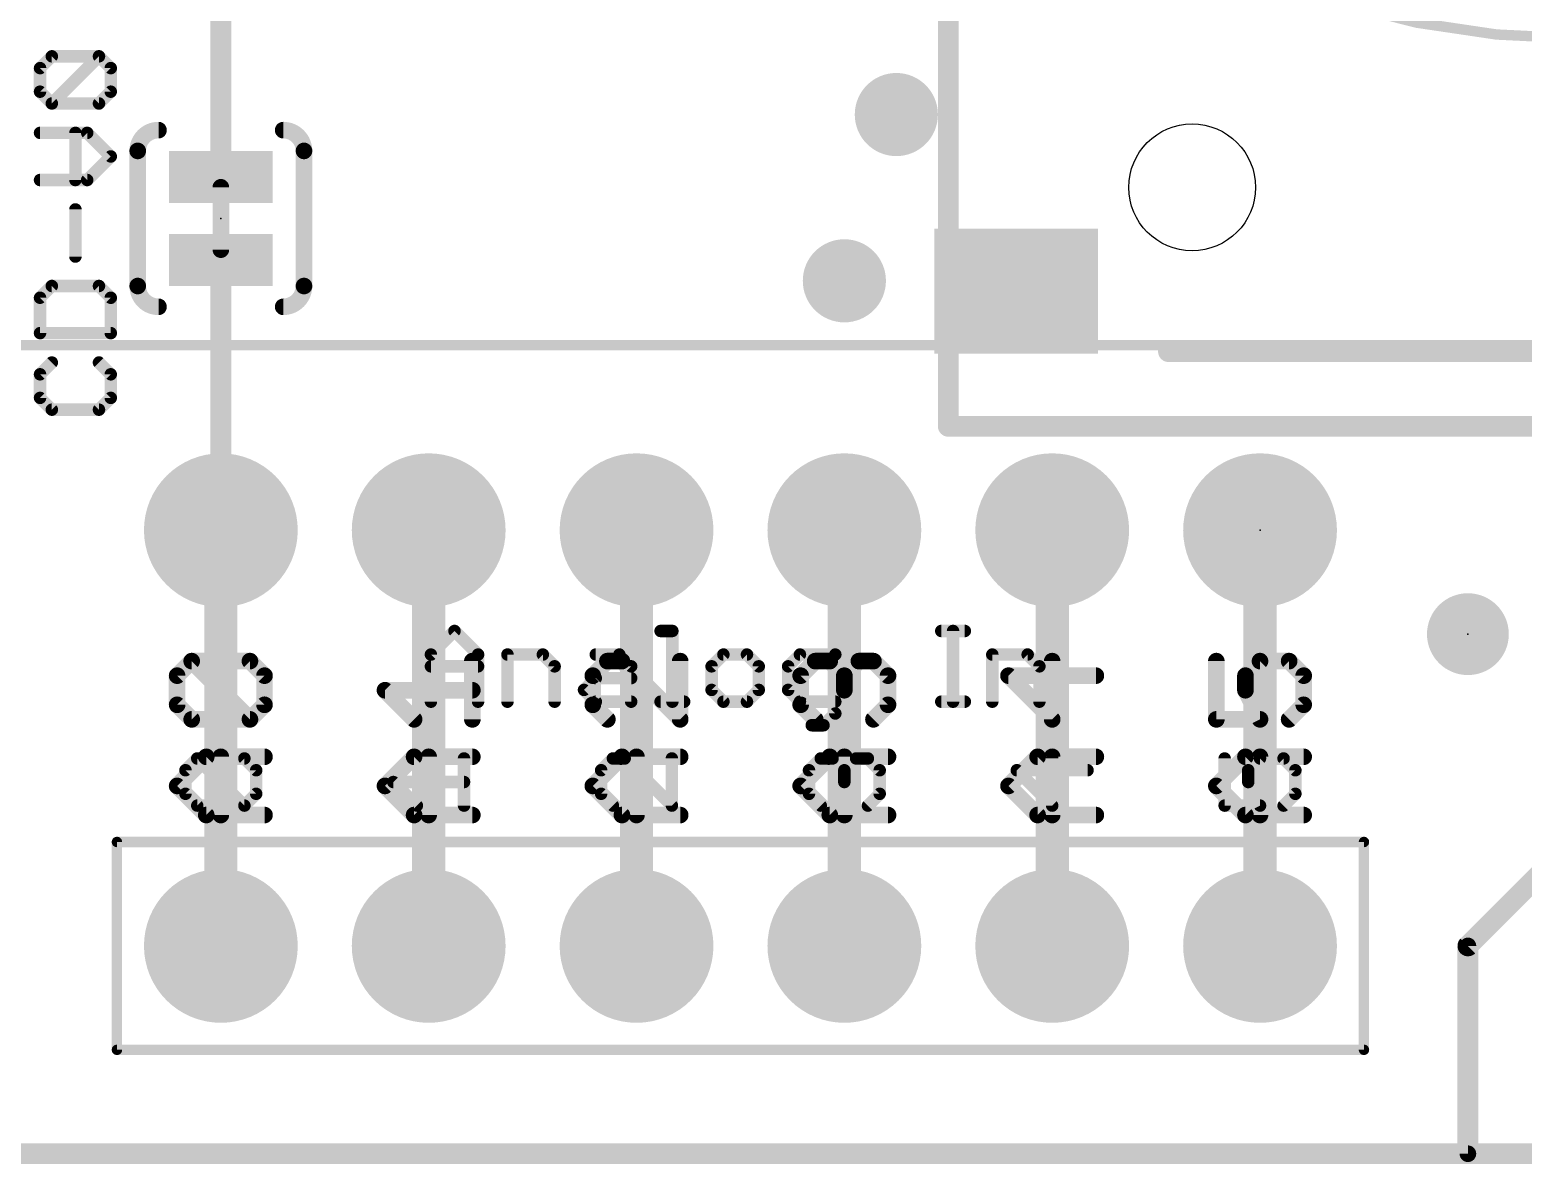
# Model space of a CAD drawing. Extents: x -16 to 95, y -11 to 53.
# Drawn here: x 39.58 to 57.83, y -0.13 to 13.73 of the extents above; entities that cross this region are included whole.
import ezdxf

# ---------------------------------------------------------------- set-up
doc = ezdxf.new("R2010")
doc.units = 0
for name, color, linetype in [('1', 12, 'CONTINUOUS'), ('16', 132, 'CONTINUOUS'), ('17', 110, 'CONTINUOUS'), ('18', 110, 'CONTINUOUS'), ('20', 53, 'CONTINUOUS'), ('21', 41, 'CONTINUOUS'), ('22', 40, 'CONTINUOUS'), ('23', 53, 'CONTINUOUS'), ('24', 53, 'CONTINUOUS'), ('51', 53, 'CONTINUOUS')]:
    doc.layers.add(name, color=color, linetype=linetype)

# ---------------------------------------------------------------- blocks, each defined once
blk = doc.blocks.new('PIE')
at = {"const_width": 0.5}
blk.add_lwpolyline([(0, -0.25, 1), (0, 0.25, 1), (0, -0.25)], format="xyb", dxfattribs=at)
blk = doc.blocks.new('RECT')
blk.add_solid([(-0.5, -0.5), (0.5, -0.5), (-0.5, 0.5), (0.5, 0.5)])
blk = doc.blocks.new('ROUNDP')
at = {"const_width": 0.5}
blk.add_lwpolyline([(0, -0.25, 1), (0, 0.25, 1), (0, -0.25)], format="xyb", dxfattribs=at)
blk = doc.blocks.new('ROUNDV')
at = {"const_width": 0.5}
blk.add_lwpolyline([(0, -0.25, 1), (0, 0.25, 1), (0, -0.25)], format="xyb", dxfattribs=at)

msp = doc.modelspace()

# ---------------------------------------------------------------- linework, layer by layer
at = {"layer": '1', "const_width": 0.254}
for points in [[(50.8, 8.89), (50.8, 41.91)], [(59.69, 8.89), (50.8, 8.89)], [(0, 0), (59.69, 0)]]:
    msp.add_lwpolyline(points, dxfattribs=at)
at = {"layer": '1', "const_width": 0.127}
for points in [[(50.8, 8.9535, 1), (50.8, 8.8265)], [(50.7365, 8.89, 1), (50.8635, 8.89)]]:
    msp.add_lwpolyline(points, format="xyb", dxfattribs=at)
at = {"layer": '16'}
for points, const_width in [([(50.8, 8.89), (50.8, 41.91)], 0.254), ([(41.91, 11.938), (41.91, 13.97)], 0.254), ([(41.91, 11.049), (41.91, 11.811)], 0.2032), ([(41.91, 7.62), (41.91, 10.922)], 0.254), ([(59.69, 8.89), (50.8, 8.89)], 0.254), ([(41.91, 2.54), (41.91, 7.62)], 0.4064), ([(44.45, 2.54), (44.45, 7.62)], 0.4064), ([(46.99, 2.54), (46.99, 7.62)], 0.4064), ([(49.53, 2.54), (49.53, 7.62)], 0.4064), ([(52.07, 2.54), (52.07, 7.62)], 0.4064), ([(54.61, 2.54), (54.61, 7.62)], 0.4064), ([(0, 0), (59.69, 0)], 0.254)]:
    msp.add_lwpolyline(points, dxfattribs=dict(at, const_width=const_width))
for points, const_width in [([(41.8465, 11.938, 1), (41.9735, 11.938)], 0.127), ([(41.9608, 11.811, 1), (41.8592, 11.811)], 0.1016), ([(41.9735, 10.922, 1), (41.8465, 10.922)], 0.127), ([(41.8592, 11.049, 1), (41.9608, 11.049)], 0.1016), ([(50.8, 8.9535, 1), (50.8, 8.8265)], 0.127), ([(50.7365, 8.89, 1), (50.8635, 8.89)], 0.127), ([(42.0116, 7.62, 1), (41.8084, 7.62)], 0.2032), ([(41.8465, 7.62, 1), (41.9735, 7.62)], 0.127), ([(44.5516, 7.62, 1), (44.3484, 7.62)], 0.2032), ([(47.0916, 7.62, 1), (46.8884, 7.62)], 0.2032), ([(49.6316, 7.62, 1), (49.4284, 7.62)], 0.2032), ([(52.1716, 7.62, 1), (51.9684, 7.62)], 0.2032), ([(54.7116, 7.62, 1), (54.5084, 7.62)], 0.2032), ([(41.8084, 2.54, 1), (42.0116, 2.54)], 0.2032), ([(44.3484, 2.54, 1), (44.5516, 2.54)], 0.2032), ([(46.8884, 2.54, 1), (47.0916, 2.54)], 0.2032), ([(49.4284, 2.54, 1), (49.6316, 2.54)], 0.2032), ([(51.9684, 2.54, 1), (52.1716, 2.54)], 0.2032), ([(54.5084, 2.54, 1), (54.7116, 2.54)], 0.2032)]:
    msp.add_lwpolyline(points, format="xyb", dxfattribs=dict(at, const_width=const_width))
at = {"layer": '20', "const_width": 0.2032}
for points in [[(59.69, 5.08), (57.15, 2.54)], [(57.15, 2.54), (57.15, 0)], [(57.15, 0), (2.54, 0)]]:
    msp.add_lwpolyline(points, dxfattribs=at)
at = {"layer": '20', "const_width": 0.1016}
for points in [[(57.2008, 2.54, 1), (57.0992, 2.54)], [(57.1141, 2.5759, 1), (57.1859, 2.5041)], [(57.0992, 0, 1), (57.2008, 0)], [(57.15, -0.0508, 1), (57.15, 0.0508)]]:
    msp.add_lwpolyline(points, format="xyb", dxfattribs=at)
at = {"layer": '20'}
msp.add_circle((53.78, 11.81), 0.775, dxfattribs=at)
at = {"layer": '21'}
for points, const_width in [([(53.491, 9.803), (59.368, 9.803)], 0.254), ([(41.3757, 5.8425), (41.5536, 6.0204)], 0.2032), ([(41.5536, 6.0204), (42.2655, 6.0204)], 0.2032), ([(42.2655, 5.3086), (41.5536, 6.0204)], 0.2032), ([(42.2655, 6.0204), (42.4434, 5.8425)], 0.2032), ([(44.9834, 5.3086), (44.9834, 6.0204)], 0.2032), ([(46.6336, 6.0204), (46.4557, 5.8425)], 0.2032), ([(46.8116, 6.0204), (46.6336, 6.0204)], 0.2032), ([(47.5234, 5.3086), (46.8116, 6.0204)], 0.2032), ([(47.5234, 6.0204), (47.5234, 5.3086)], 0.2032), ([(48.9957, 5.8425), (49.1736, 6.0204)], 0.2032), ([(49.1736, 6.0204), (49.3516, 6.0204)], 0.2032), ([(49.3516, 6.0204), (49.5295, 5.8425)], 0.2032), ([(49.5295, 5.8425), (49.7075, 6.0204)], 0.2032), ([(49.7075, 6.0204), (49.8855, 6.0204)], 0.2032), ([(49.8855, 6.0204), (50.0634, 5.8425)], 0.2032), ([(52.0695, 5.3086), (52.0695, 6.0204)], 0.2032), ([(54.0757, 6.0204), (54.0757, 5.3086)], 0.2032), ([(54.4316, 5.8425), (54.6095, 6.0204)], 0.2032), ([(54.6095, 6.0204), (54.9655, 6.0204)], 0.2032), ([(54.9655, 6.0204), (55.1434, 5.8425)], 0.2032), ([(41.3757, 5.4866), (41.3757, 5.8425)], 0.2032), ([(42.4434, 5.8425), (42.4434, 5.4866)], 0.2032), ([(46.4557, 5.8425), (46.4557, 5.4866)], 0.2032), ([(48.9957, 5.4866), (48.9957, 5.8425)], 0.2032), ([(49.5295, 5.8425), (49.5295, 5.6645)], 0.2032), ([(50.0634, 5.8425), (50.0634, 5.4866)], 0.2032), ([(52.6034, 5.8425), (51.5357, 5.8425)], 0.2032), ([(51.5357, 5.8425), (52.0695, 5.3086)], 0.2032), ([(54.4316, 5.6645), (54.4316, 5.8425)], 0.2032), ([(55.1434, 5.8425), (55.1434, 5.4866)], 0.2032), ([(44.2716, 5.3086), (43.9157, 5.6645)], 0.2032), ([(43.9157, 5.6645), (44.9834, 5.6645)], 0.2032), ([(54.6095, 5.3086), (54.4316, 5.6645)], 0.2032), ([(41.5536, 5.3086), (41.3757, 5.4866)], 0.2032), ([(42.4434, 5.4866), (42.2655, 5.3086)], 0.2032), ([(46.4557, 5.4866), (46.6336, 5.3086)], 0.2032), ([(49.1736, 5.3086), (48.9957, 5.4866)], 0.2032), ([(50.0634, 5.4866), (49.8855, 5.3086)], 0.2032), ([(55.1434, 5.4866), (54.9655, 5.3086)], 0.2032), ([(42.2655, 5.3086), (41.5536, 5.3086)], 0.2032), ([(54.0757, 5.3086), (54.6095, 5.3086)], 0.2032), ([(41.3757, 4.4951), (41.7316, 4.851)], 0.2032), ([(41.7316, 4.851), (42.4434, 4.851)], 0.2032), ([(41.9095, 4.1392), (41.9095, 4.851)], 0.2032), ([(43.9157, 4.4951), (44.2716, 4.851)], 0.2032), ([(44.2716, 4.851), (44.9834, 4.851)], 0.2032), ([(44.4495, 4.1392), (44.4495, 4.851)], 0.2032), ([(46.4557, 4.4951), (46.8116, 4.851)], 0.2032), ([(46.8116, 4.851), (47.5234, 4.851)], 0.2032), ([(46.9895, 4.1392), (46.9895, 4.851)], 0.2032), ([(48.9957, 4.4951), (49.3516, 4.851)], 0.2032), ([(49.3516, 4.851), (50.0634, 4.851)], 0.2032), ([(49.5295, 4.1392), (49.5295, 4.851)], 0.2032), ([(51.5357, 4.4951), (51.8916, 4.851)], 0.2032), ([(51.8916, 4.851), (52.6034, 4.851)], 0.2032), ([(52.0695, 4.1392), (52.0695, 4.851)], 0.2032), ([(54.0757, 4.4951), (54.4316, 4.851)], 0.2032), ([(54.4316, 4.851), (55.1434, 4.851)], 0.2032), ([(54.6095, 4.1392), (54.6095, 4.851)], 0.2032), ([(41.7316, 4.1392), (41.3757, 4.4951)], 0.2032), ([(44.2716, 4.1392), (43.9157, 4.4951)], 0.2032), ([(46.8116, 4.1392), (46.4557, 4.4951)], 0.2032), ([(49.3516, 4.1392), (48.9957, 4.4951)], 0.2032), ([(51.8916, 4.1392), (51.5357, 4.4951)], 0.2032), ([(54.4316, 4.1392), (54.0757, 4.4951)], 0.2032), ([(42.4434, 4.1392), (41.7316, 4.1392)], 0.2032), ([(44.9834, 4.1392), (44.2716, 4.1392)], 0.2032), ([(47.5234, 4.1392), (46.8116, 4.1392)], 0.2032), ([(50.0634, 4.1392), (49.3516, 4.1392)], 0.2032), ([(52.6034, 4.1392), (51.8916, 4.1392)], 0.2032), ([(55.1434, 4.1392), (54.4316, 4.1392)], 0.2032)]:
    msp.add_lwpolyline(points, dxfattribs=dict(at, const_width=const_width))
for points, const_width in [([(53.491, 9.8665, 1), (53.491, 9.7395)], 0.127), ([(41.5536, 6.0712, 1), (41.5536, 5.9696)], 0.1016), ([(41.5896, 6.0563, 1), (41.5177, 5.9845)], 0.1016), ([(41.5896, 5.9845, 1), (41.5177, 6.0563)], 0.1016), ([(42.3014, 6.0563, 1), (42.2295, 5.9845)], 0.1016), ([(42.2655, 5.9696, 1), (42.2655, 6.0712)], 0.1016), ([(45.0342, 6.0204, 1), (44.9326, 6.0204)], 0.1016), ([(46.6336, 6.0712, 1), (46.6336, 5.9696)], 0.1016), ([(46.6696, 5.9845, 1), (46.5977, 6.0563)], 0.1016), ([(46.8475, 6.0563, 1), (46.7757, 5.9845)], 0.1016), ([(46.8116, 5.9696, 1), (46.8116, 6.0712)], 0.1016), ([(47.5742, 6.0204, 1), (47.4726, 6.0204)], 0.1016), ([(49.1736, 6.0712, 1), (49.1736, 5.9696)], 0.1016), ([(49.2096, 5.9845, 1), (49.1377, 6.0563)], 0.1016), ([(49.3875, 6.0563, 1), (49.3157, 5.9845)], 0.1016), ([(49.3516, 5.9696, 1), (49.3516, 6.0712)], 0.1016), ([(49.7075, 6.0712, 1), (49.7075, 5.9696)], 0.1016), ([(49.7434, 5.9845, 1), (49.6716, 6.0563)], 0.1016), ([(49.9214, 6.0563, 1), (49.8495, 5.9845)], 0.1016), ([(49.8855, 5.9696, 1), (49.8855, 6.0712)], 0.1016), ([(52.1203, 6.0204, 1), (52.0187, 6.0204)], 0.1016), ([(54.1265, 6.0204, 1), (54.0249, 6.0204)], 0.1016), ([(54.6095, 6.0712, 1), (54.6095, 5.9696)], 0.1016), ([(54.6455, 5.9845, 1), (54.5736, 6.0563)], 0.1016), ([(55.0014, 6.0563, 1), (54.9295, 5.9845)], 0.1016), ([(54.9655, 5.9696, 1), (54.9655, 6.0712)], 0.1016), ([(41.4265, 5.8425, 1), (41.3249, 5.8425)], 0.1016), ([(41.3398, 5.8784, 1), (41.4116, 5.8065)], 0.1016), ([(42.4942, 5.8425, 1), (42.3926, 5.8425)], 0.1016), ([(42.4075, 5.8065, 1), (42.4793, 5.8784)], 0.1016), ([(46.5065, 5.8425, 1), (46.4049, 5.8425)], 0.1016), ([(46.4198, 5.8784, 1), (46.4916, 5.8065)], 0.1016), ([(49.0465, 5.8425, 1), (48.9449, 5.8425)], 0.1016), ([(48.9598, 5.8784, 1), (49.0316, 5.8065)], 0.1016), ([(49.5803, 5.8425, 1), (49.4787, 5.8425)], 0.1016), ([(49.4936, 5.8784, 1), (49.5655, 5.8065)], 0.1016), ([(49.4936, 5.8065, 1), (49.5655, 5.8784)], 0.1016), ([(50.1142, 5.8425, 1), (50.0126, 5.8425)], 0.1016), ([(50.0275, 5.8065, 1), (50.0993, 5.8784)], 0.1016), ([(51.5357, 5.8933, 1), (51.5357, 5.7917)], 0.1016), ([(51.5716, 5.8784, 1), (51.4998, 5.8065)], 0.1016), ([(52.6034, 5.7917, 1), (52.6034, 5.8933)], 0.1016), ([(54.4824, 5.8425, 1), (54.3808, 5.8425)], 0.1016), ([(54.3957, 5.8784, 1), (54.4675, 5.8065)], 0.1016), ([(55.1942, 5.8425, 1), (55.0926, 5.8425)], 0.1016), ([(55.1075, 5.8065, 1), (55.1793, 5.8784)], 0.1016), ([(43.9516, 5.7004, 1), (43.8798, 5.6286)], 0.1016), ([(43.9157, 5.7153, 1), (43.9157, 5.6137)], 0.1016), ([(44.9834, 5.6137, 1), (44.9834, 5.7153)], 0.1016), ([(49.4787, 5.6645, 1), (49.5803, 5.6645)], 0.1016), ([(54.477, 5.6872, 1), (54.3862, 5.6418)], 0.1016), ([(54.3808, 5.6645, 1), (54.4824, 5.6645)], 0.1016), ([(41.4116, 5.5225, 1), (41.3398, 5.4506)], 0.1016), ([(41.3249, 5.4866, 1), (41.4265, 5.4866)], 0.1016), ([(42.3926, 5.4866, 1), (42.4942, 5.4866)], 0.1016), ([(42.4793, 5.4506, 1), (42.4075, 5.5225)], 0.1016), ([(46.4916, 5.5225, 1), (46.4198, 5.4506)], 0.1016), ([(46.4049, 5.4866, 1), (46.5065, 5.4866)], 0.1016), ([(49.0316, 5.5225, 1), (48.9598, 5.4506)], 0.1016), ([(48.9449, 5.4866, 1), (49.0465, 5.4866)], 0.1016), ([(50.0126, 5.4866, 1), (50.1142, 5.4866)], 0.1016), ([(50.0993, 5.4506, 1), (50.0275, 5.5225)], 0.1016), ([(55.0926, 5.4866, 1), (55.1942, 5.4866)], 0.1016), ([(55.1793, 5.4506, 1), (55.1075, 5.5225)], 0.1016), ([(41.5536, 5.3594, 1), (41.5536, 5.2578)], 0.1016), ([(41.5177, 5.2727, 1), (41.5896, 5.3445)], 0.1016), ([(42.2295, 5.3445, 1), (42.3014, 5.2727)], 0.1016), ([(42.2295, 5.2727, 1), (42.3014, 5.3445)], 0.1016), ([(42.2655, 5.2578, 1), (42.2655, 5.3594)], 0.1016), ([(44.2357, 5.2727, 1), (44.3075, 5.3445)], 0.1016), ([(44.9326, 5.3086, 1), (45.0342, 5.3086)], 0.1016), ([(46.5977, 5.2727, 1), (46.6696, 5.3445)], 0.1016), ([(47.4726, 5.3086, 1), (47.5742, 5.3086)], 0.1016), ([(47.4875, 5.2727, 1), (47.5593, 5.3445)], 0.1016), ([(49.1377, 5.2727, 1), (49.2096, 5.3445)], 0.1016), ([(49.8495, 5.3445, 1), (49.9214, 5.2727)], 0.1016), ([(52.0187, 5.3086, 1), (52.1203, 5.3086)], 0.1016), ([(52.0336, 5.2727, 1), (52.1055, 5.3445)], 0.1016), ([(54.0757, 5.3594, 1), (54.0757, 5.2578)], 0.1016), ([(54.0249, 5.3086, 1), (54.1265, 5.3086)], 0.1016), ([(54.5641, 5.2859, 1), (54.655, 5.3313)], 0.1016), ([(54.6095, 5.2578, 1), (54.6095, 5.3594)], 0.1016), ([(54.9295, 5.3445, 1), (55.0014, 5.2727)], 0.1016), ([(41.7316, 4.9018, 1), (41.7316, 4.8002)], 0.1016), ([(41.7675, 4.8151, 1), (41.6957, 4.8869)], 0.1016), ([(41.9603, 4.851, 1), (41.8587, 4.851)], 0.1016), ([(42.4434, 4.8002, 1), (42.4434, 4.9018)], 0.1016), ([(44.2716, 4.9018, 1), (44.2716, 4.8002)], 0.1016), ([(44.3075, 4.8151, 1), (44.2357, 4.8869)], 0.1016), ([(44.5003, 4.851, 1), (44.3987, 4.851)], 0.1016), ([(44.9834, 4.8002, 1), (44.9834, 4.9018)], 0.1016), ([(46.8116, 4.9018, 1), (46.8116, 4.8002)], 0.1016), ([(46.8475, 4.8151, 1), (46.7757, 4.8869)], 0.1016), ([(47.0403, 4.851, 1), (46.9387, 4.851)], 0.1016), ([(47.5234, 4.8002, 1), (47.5234, 4.9018)], 0.1016), ([(49.3516, 4.9018, 1), (49.3516, 4.8002)], 0.1016), ([(49.3875, 4.8151, 1), (49.3157, 4.8869)], 0.1016), ([(49.5803, 4.851, 1), (49.4787, 4.851)], 0.1016), ([(50.0634, 4.8002, 1), (50.0634, 4.9018)], 0.1016), ([(51.8916, 4.9018, 1), (51.8916, 4.8002)], 0.1016), ([(51.9275, 4.8151, 1), (51.8557, 4.8869)], 0.1016), ([(52.1203, 4.851, 1), (52.0187, 4.851)], 0.1016), ([(52.6034, 4.8002, 1), (52.6034, 4.9018)], 0.1016), ([(54.4316, 4.9018, 1), (54.4316, 4.8002)], 0.1016), ([(54.4675, 4.8151, 1), (54.3957, 4.8869)], 0.1016), ([(54.6603, 4.851, 1), (54.5587, 4.851)], 0.1016), ([(55.1434, 4.8002, 1), (55.1434, 4.9018)], 0.1016), ([(41.4116, 4.531, 1), (41.3398, 4.4592)], 0.1016), ([(41.3398, 4.531, 1), (41.4116, 4.4592)], 0.1016), ([(43.9516, 4.531, 1), (43.8798, 4.4592)], 0.1016), ([(43.8798, 4.531, 1), (43.9516, 4.4592)], 0.1016), ([(46.4916, 4.531, 1), (46.4198, 4.4592)], 0.1016), ([(46.4198, 4.531, 1), (46.4916, 4.4592)], 0.1016), ([(49.0316, 4.531, 1), (48.9598, 4.4592)], 0.1016), ([(48.9598, 4.531, 1), (49.0316, 4.4592)], 0.1016), ([(51.5716, 4.531, 1), (51.4998, 4.4592)], 0.1016), ([(51.4998, 4.531, 1), (51.5716, 4.4592)], 0.1016), ([(54.1116, 4.531, 1), (54.0398, 4.4592)], 0.1016), ([(54.0398, 4.531, 1), (54.1116, 4.4592)], 0.1016), ([(41.7316, 4.19, 1), (41.7316, 4.0884)], 0.1016), ([(41.6957, 4.1033, 1), (41.7675, 4.1751)], 0.1016), ([(42.4434, 4.0884, 1), (42.4434, 4.19)], 0.1016), ([(44.2716, 4.19, 1), (44.2716, 4.0884)], 0.1016), ([(44.2357, 4.1033, 1), (44.3075, 4.1751)], 0.1016), ([(44.9834, 4.0884, 1), (44.9834, 4.19)], 0.1016), ([(46.8116, 4.19, 1), (46.8116, 4.0884)], 0.1016), ([(46.7757, 4.1033, 1), (46.8475, 4.1751)], 0.1016), ([(47.5234, 4.0884, 1), (47.5234, 4.19)], 0.1016), ([(49.3516, 4.19, 1), (49.3516, 4.0884)], 0.1016), ([(49.3157, 4.1033, 1), (49.3875, 4.1751)], 0.1016), ([(50.0634, 4.0884, 1), (50.0634, 4.19)], 0.1016), ([(51.8916, 4.19, 1), (51.8916, 4.0884)], 0.1016), ([(51.8557, 4.1033, 1), (51.9275, 4.1751)], 0.1016), ([(52.6034, 4.0884, 1), (52.6034, 4.19)], 0.1016), ([(54.4316, 4.19, 1), (54.4316, 4.0884)], 0.1016), ([(54.3957, 4.1033, 1), (54.4675, 4.1751)], 0.1016), ([(55.1434, 4.0884, 1), (55.1434, 4.19)], 0.1016), ([(41.8587, 4.1392, 1), (41.9603, 4.1392)], 0.1016), ([(44.3987, 4.1392, 1), (44.5003, 4.1392)], 0.1016), ([(46.9387, 4.1392, 1), (47.0403, 4.1392)], 0.1016), ([(49.4787, 4.1392, 1), (49.5803, 4.1392)], 0.1016), ([(52.0187, 4.1392, 1), (52.1203, 4.1392)], 0.1016), ([(54.5587, 4.1392, 1), (54.6603, 4.1392)], 0.1016)]:
    msp.add_lwpolyline(points, format="xyb", dxfattribs=dict(at, const_width=const_width))
at = {"layer": '22'}
for points, const_width in [([(39.8443, 13.4115), (39.7002, 13.2674)], 0.1524), ([(39.7002, 13.2674), (39.7002, 12.9793)], 0.1524), ([(40.4205, 13.4115), (39.8443, 13.4115)], 0.1524), ([(39.8443, 12.8353), (40.4205, 13.4115)], 0.1524), ([(40.5645, 13.2674), (40.4205, 13.4115)], 0.1524), ([(40.5645, 12.9793), (40.5645, 13.2674)], 0.1524), ([(39.7002, 12.9793), (39.8443, 12.8353)], 0.1524), ([(40.4205, 12.8353), (40.5645, 12.9793)], 0.1524), ([(39.8443, 12.8353), (40.4205, 12.8353)], 0.1524), ([(40.2764, 12.476), (39.7002, 12.476)], 0.1524), ([(40.1324, 11.8998), (40.1324, 12.476)], 0.1524), ([(40.5645, 12.1879), (40.2764, 12.476)], 0.1524), ([(40.2764, 11.8998), (40.5645, 12.1879)], 0.1524), ([(40.894, 12.2555), (40.894, 10.6045)], 0.2032), ([(42.926, 10.6045), (42.926, 12.2555)], 0.2032), ([(39.7002, 11.8998), (40.2764, 11.8998)], 0.1524), ([(40.1324, 10.9642), (40.1324, 11.5405)], 0.1524), ([(39.7002, 10.4609), (39.8443, 10.6049)], 0.1524), ([(39.8443, 10.6049), (40.4205, 10.6049)], 0.1524), ([(40.4205, 10.6049), (40.5645, 10.4609)], 0.1524), ([(39.7002, 10.0287), (39.7002, 10.4609)], 0.1524), ([(40.5645, 10.4609), (40.5645, 10.0287)], 0.1524), ([(40.5645, 10.0287), (39.7002, 10.0287)], 0.1524), ([(39.7002, 9.5254), (39.8443, 9.6694)], 0.1524), ([(40.4205, 9.6694), (40.5645, 9.5254)], 0.1524), ([(39.7002, 9.2373), (39.7002, 9.5254)], 0.1524), ([(40.5645, 9.5254), (40.5645, 9.2373)], 0.1524), ([(39.8443, 9.0932), (39.7002, 9.2373)], 0.1524), ([(40.5645, 9.2373), (40.4205, 9.0932)], 0.1524), ([(40.4205, 9.0932), (39.8443, 9.0932)], 0.1524)]:
    msp.add_lwpolyline(points, dxfattribs=dict(at, const_width=const_width))
for points, const_width in [([(39.7383, 13.2674, 1), (39.6621, 13.2674)], 0.0762), ([(39.6733, 13.2944, 1), (39.7271, 13.2405)], 0.0762), ([(39.8443, 13.4496, 1), (39.8443, 13.3734)], 0.0762), ([(39.8712, 13.3846, 1), (39.8173, 13.4384)], 0.0762), ([(40.4474, 13.4384, 1), (40.3935, 13.3846)], 0.0762), ([(40.4474, 13.3846, 1), (40.3935, 13.4384)], 0.0762), ([(40.4205, 13.3734, 1), (40.4205, 13.4496)], 0.0762), ([(40.6026, 13.2674, 1), (40.5264, 13.2674)], 0.0762), ([(40.5376, 13.2405, 1), (40.5915, 13.2944)], 0.0762), ([(39.7271, 13.0063, 1), (39.6733, 12.9524)], 0.0762), ([(39.6621, 12.9793, 1), (39.7383, 12.9793)], 0.0762), ([(40.5264, 12.9793, 1), (40.6026, 12.9793)], 0.0762), ([(40.5915, 12.9524, 1), (40.5376, 13.0063)], 0.0762), ([(39.8173, 12.8622, 1), (39.8712, 12.8083)], 0.0762), ([(39.8443, 12.8734, 1), (39.8443, 12.7972)], 0.0762), ([(39.8173, 12.8083, 1), (39.8712, 12.8622)], 0.0762), ([(40.3935, 12.8622, 1), (40.4474, 12.8083)], 0.0762), ([(40.4205, 12.7972, 1), (40.4205, 12.8734)], 0.0762), ([(41.148, 12.5095, 0.4142), (40.894, 12.2555)], 0.2032), ([(41.148, 12.4587, 1), (41.148, 12.5603)], 0.1016), ([(42.926, 12.2555, 0.4142), (42.672, 12.5095)], 0.2032), ([(42.672, 12.5603, 1), (42.672, 12.4587)], 0.1016), ([(39.7002, 12.5141, 1), (39.7002, 12.4379)], 0.0762), ([(40.1705, 12.476, 1), (40.0943, 12.476)], 0.0762), ([(40.3034, 12.5029, 1), (40.2495, 12.449)], 0.0762), ([(40.2764, 12.4379, 1), (40.2764, 12.5141)], 0.0762), ([(40.5915, 12.1609, 1), (40.5376, 12.2148)], 0.0762), ([(40.5376, 12.1609, 1), (40.5915, 12.2148)], 0.0762), ([(40.9448, 12.2555, 1), (40.8432, 12.2555)], 0.1016), ([(40.8432, 12.2555, 1), (40.9448, 12.2555)], 0.1016), ([(42.9768, 12.2555, 1), (42.8752, 12.2555)], 0.1016), ([(42.8752, 12.2555, 1), (42.9768, 12.2555)], 0.1016), ([(39.7002, 11.9379, 1), (39.7002, 11.8617)], 0.0762), ([(40.0943, 11.8998, 1), (40.1705, 11.8998)], 0.0762), ([(40.2495, 11.9267, 1), (40.3034, 11.8728)], 0.0762), ([(40.2764, 11.8617, 1), (40.2764, 11.9379)], 0.0762), ([(40.1705, 11.5405, 1), (40.0943, 11.5405)], 0.0762), ([(40.0943, 10.9642, 1), (40.1705, 10.9642)], 0.0762), ([(39.8443, 10.643, 1), (39.8443, 10.5668)], 0.0762), ([(39.8712, 10.578, 1), (39.8173, 10.6319)], 0.0762), ([(40.4474, 10.6319, 1), (40.3935, 10.578)], 0.0762), ([(40.4205, 10.5668, 1), (40.4205, 10.643)], 0.0762), ([(40.894, 10.6045, 0.4142), (41.148, 10.3505)], 0.2032), ([(40.9448, 10.6045, 1), (40.8432, 10.6045)], 0.1016), ([(40.8432, 10.6045, 1), (40.9448, 10.6045)], 0.1016), ([(42.672, 10.3505, 0.4142), (42.926, 10.6045)], 0.2032), ([(42.9768, 10.6045, 1), (42.8752, 10.6045)], 0.1016), ([(42.8752, 10.6045, 1), (42.9768, 10.6045)], 0.1016), ([(39.7383, 10.4609, 1), (39.6621, 10.4609)], 0.0762), ([(39.6733, 10.4878, 1), (39.7271, 10.4339)], 0.0762), ([(40.6026, 10.4609, 1), (40.5264, 10.4609)], 0.0762), ([(40.5376, 10.4339, 1), (40.5915, 10.4878)], 0.0762), ([(41.148, 10.2997, 1), (41.148, 10.4013)], 0.1016), ([(42.672, 10.4013, 1), (42.672, 10.2997)], 0.1016), ([(39.7002, 10.0668, 1), (39.7002, 9.9906)], 0.0762), ([(39.6621, 10.0287, 1), (39.7383, 10.0287)], 0.0762), ([(40.5264, 10.0287, 1), (40.6026, 10.0287)], 0.0762), ([(40.5645, 9.9906, 1), (40.5645, 10.0668)], 0.0762), ([(39.8712, 9.6425, 1), (39.8173, 9.6964)], 0.0762), ([(40.4474, 9.6964, 1), (40.3935, 9.6425)], 0.0762), ([(39.7383, 9.5254, 1), (39.6621, 9.5254)], 0.0762), ([(39.6733, 9.5523, 1), (39.7271, 9.4984)], 0.0762), ([(40.6026, 9.5254, 1), (40.5264, 9.5254)], 0.0762), ([(40.5376, 9.4984, 1), (40.5915, 9.5523)], 0.0762), ([(39.7271, 9.2642, 1), (39.6733, 9.2103)], 0.0762), ([(40.5915, 9.2103, 1), (40.5376, 9.2642)], 0.0762), ([(39.6621, 9.2373, 1), (39.7383, 9.2373)], 0.0762), ([(39.8443, 9.1313, 1), (39.8443, 9.0551)], 0.0762), ([(39.8173, 9.0663, 1), (39.8712, 9.1201)], 0.0762), ([(40.3935, 9.1201, 1), (40.4474, 9.0663)], 0.0762), ([(40.4205, 9.0551, 1), (40.4205, 9.1313)], 0.0762), ([(40.5264, 9.2373, 1), (40.6026, 9.2373)], 0.0762)]:
    msp.add_lwpolyline(points, format="xyb", dxfattribs=dict(at, const_width=const_width))
at = {"layer": '23'}
for p in [(54.61, 7.62), (57.15, 6.35)]:
    msp.add_point(p, dxfattribs=at)
at = {"layer": '24'}
msp.add_point((41.91, 11.43), dxfattribs=at)
at = {"layer": '51'}
for points, const_width in [([(48.48, 23.63, 0.4142), (58.48, 13.63)], 0.127), ([(44.7923, 6.4158, 1), (44.7384, 6.3619)], 0.0762), ([(44.7923, 6.3619, 1), (44.7384, 6.4158)], 0.0762), ([(47.2838, 6.4269, 1), (47.2838, 6.3507)], 0.0762), ([(47.4659, 6.3888, 1), (47.3897, 6.3888)], 0.0762), ([(47.4278, 6.3507, 1), (47.4278, 6.4269)], 0.0762), ([(50.714, 6.4269, 1), (50.714, 6.3507)], 0.0762), ([(50.8962, 6.3888, 1), (50.82, 6.3888)], 0.0762), ([(51.0021, 6.3507, 1), (51.0021, 6.4269)], 0.0762), ([(44.5153, 6.1007, 1), (44.4391, 6.1007)], 0.0762), ([(44.4503, 6.1277, 1), (44.5041, 6.0738)], 0.0762), ([(44.4772, 5.9948, 1), (44.4772, 5.9186)], 0.0762), ([(45.0915, 6.1007, 1), (45.0153, 6.1007)], 0.0762), ([(45.0265, 6.0738, 1), (45.0804, 6.1277)], 0.0762), ([(45.0534, 5.9186, 1), (45.0534, 5.9948)], 0.0762), ([(45.4508, 6.1007, 1), (45.3746, 6.1007)], 0.0762), ([(45.4127, 6.1388, 1), (45.4127, 6.0626)], 0.0762), ([(45.8718, 6.1277, 1), (45.818, 6.0738)], 0.0762), ([(45.8449, 6.0626, 1), (45.8449, 6.1388)], 0.0762), ([(46.0271, 5.9567, 1), (45.9509, 5.9567)], 0.0762), ([(46.4923, 6.1388, 1), (46.4923, 6.0626)], 0.0762), ([(46.8074, 6.1277, 1), (46.7535, 6.0738)], 0.0762), ([(46.7804, 6.0626, 1), (46.7804, 6.1388)], 0.0762), ([(46.9626, 5.9567, 1), (46.8864, 5.9567)], 0.0762), ([(47.9455, 5.9567, 1), (47.8693, 5.9567)], 0.0762), ([(48.0515, 6.1388, 1), (48.0515, 6.0626)], 0.0762), ([(48.0784, 6.0738, 1), (48.0246, 6.1277)], 0.0762), ([(48.3666, 6.1277, 1), (48.3127, 6.0738)], 0.0762), ([(48.3396, 6.0626, 1), (48.3396, 6.1388)], 0.0762), ([(48.5218, 5.9567, 1), (48.4456, 5.9567)], 0.0762), ([(48.8811, 5.9567, 1), (48.8049, 5.9567)], 0.0762), ([(48.987, 6.1388, 1), (48.987, 6.0626)], 0.0762), ([(49.014, 6.0738, 1), (48.9601, 6.1277)], 0.0762), ([(49.4573, 6.1007, 1), (49.3811, 6.1007)], 0.0762), ([(49.4192, 6.0626, 1), (49.4192, 6.1388)], 0.0762), ([(51.3758, 6.1007, 1), (51.2996, 6.1007)], 0.0762), ([(51.3377, 6.1388, 1), (51.3377, 6.0626)], 0.0762), ([(51.7968, 6.1277, 1), (51.7429, 6.0738)], 0.0762), ([(51.7698, 6.0626, 1), (51.7698, 6.1388)], 0.0762), ([(51.952, 5.9567, 1), (51.8758, 5.9567)], 0.0762), ([(45.962, 5.9297, 1), (46.0159, 5.9836)], 0.0762), ([(46.4923, 5.8507, 1), (46.4923, 5.7745)], 0.0762), ([(46.5192, 5.7857, 1), (46.4654, 5.8396)], 0.0762), ([(46.8975, 5.9297, 1), (46.9514, 5.9836)], 0.0762), ([(46.9245, 5.7745, 1), (46.9245, 5.8507)], 0.0762), ([(47.8805, 5.9836, 1), (47.9344, 5.9297)], 0.0762), ([(48.4567, 5.9297, 1), (48.5106, 5.9836)], 0.0762), ([(48.816, 5.9836, 1), (48.8699, 5.9297)], 0.0762), ([(51.887, 5.9297, 1), (51.9408, 5.9836)], 0.0762), ([(46.3752, 5.6955, 1), (46.3213, 5.6416)], 0.0762), ([(46.3213, 5.6955, 1), (46.3752, 5.6416)], 0.0762), ([(47.9344, 5.6955, 1), (47.8805, 5.6416)], 0.0762), ([(47.8693, 5.6686, 1), (47.9455, 5.6686)], 0.0762), ([(48.4456, 5.6686, 1), (48.5218, 5.6686)], 0.0762), ([(48.5106, 5.6416, 1), (48.4567, 5.6955)], 0.0762), ([(48.8699, 5.6955, 1), (48.816, 5.6416)], 0.0762), ([(48.8049, 5.6686, 1), (48.8811, 5.6686)], 0.0762), ([(44.4391, 5.5245, 1), (44.5153, 5.5245)], 0.0762), ([(45.0153, 5.5245, 1), (45.0915, 5.5245)], 0.0762), ([(45.3746, 5.5245, 1), (45.4508, 5.5245)], 0.0762), ([(45.9509, 5.5245, 1), (46.0271, 5.5245)], 0.0762), ([(46.4923, 5.5626, 1), (46.4923, 5.4864)], 0.0762), ([(46.4654, 5.4976, 1), (46.5192, 5.5514)], 0.0762), ([(46.8864, 5.5245, 1), (46.9626, 5.5245)], 0.0762), ([(46.9245, 5.4864, 1), (46.9245, 5.5626)], 0.0762), ([(47.2838, 5.5626, 1), (47.2838, 5.4864)], 0.0762), ([(47.3897, 5.5245, 1), (47.4659, 5.5245)], 0.0762), ([(47.5719, 5.4864, 1), (47.5719, 5.5626)], 0.0762), ([(48.0515, 5.5626, 1), (48.0515, 5.4864)], 0.0762), ([(48.0246, 5.4976, 1), (48.0784, 5.5514)], 0.0762), ([(48.3127, 5.5514, 1), (48.3666, 5.4976)], 0.0762), ([(48.3396, 5.4864, 1), (48.3396, 5.5626)], 0.0762), ([(48.987, 5.5626, 1), (48.987, 5.4864)], 0.0762), ([(48.9601, 5.4976, 1), (49.014, 5.5514)], 0.0762), ([(49.4192, 5.4864, 1), (49.4192, 5.5626)], 0.0762), ([(50.714, 5.5626, 1), (50.714, 5.4864)], 0.0762), ([(50.82, 5.5245, 1), (50.8962, 5.5245)], 0.0762), ([(51.0021, 5.4864, 1), (51.0021, 5.5626)], 0.0762), ([(51.2996, 5.5245, 1), (51.3758, 5.5245)], 0.0762), ([(51.8758, 5.5245, 1), (51.952, 5.5245)], 0.0762), ([(49.1311, 5.2745, 1), (49.1311, 5.1983)], 0.0762), ([(49.2482, 5.2633, 1), (49.3021, 5.2094)], 0.0762), ([(49.2751, 5.1983, 1), (49.2751, 5.2745)], 0.0762), ([(49.3811, 5.3804, 1), (49.4573, 5.3804)], 0.0762), ([(49.4461, 5.3535, 1), (49.3922, 5.4074)], 0.0762), ([(41.4505, 4.7136, 1), (41.5044, 4.6597)], 0.0762), ([(41.5156, 4.6867, 1), (41.4394, 4.6867)], 0.0762), ([(41.6485, 4.8577, 1), (41.5946, 4.8038)], 0.0762), ([(41.6215, 4.8688, 1), (41.6215, 4.7926)], 0.0762), ([(41.6485, 4.8038, 1), (41.5946, 4.8577)], 0.0762), ([(42.2247, 4.8577, 1), (42.1708, 4.8038)], 0.0762), ([(42.1977, 4.7926, 1), (42.1977, 4.8688)], 0.0762), ([(42.3799, 4.6867, 1), (42.3037, 4.6867)], 0.0762), ([(42.3149, 4.6597, 1), (42.3687, 4.7136)], 0.0762), ([(44.9199, 4.8307, 1), (44.8437, 4.8307)], 0.0762), ([(46.5305, 4.7136, 1), (46.5844, 4.6597)], 0.0762), ([(46.5956, 4.6867, 1), (46.5194, 4.6867)], 0.0762), ([(46.7015, 4.8688, 1), (46.7015, 4.7926)], 0.0762), ([(46.7285, 4.8038, 1), (46.6746, 4.8577)], 0.0762), ([(46.8725, 4.8577, 1), (46.8186, 4.8038)], 0.0762), ([(46.8456, 4.7926, 1), (46.8456, 4.8688)], 0.0762), ([(47.4599, 4.8307, 1), (47.3837, 4.8307)], 0.0762), ([(49.0705, 4.7136, 1), (49.1244, 4.6597)], 0.0762), ([(49.1356, 4.6867, 1), (49.0594, 4.6867)], 0.0762), ([(49.2415, 4.8688, 1), (49.2415, 4.7926)], 0.0762), ([(49.2685, 4.8038, 1), (49.2146, 4.8577)], 0.0762), ([(49.4125, 4.8577, 1), (49.3586, 4.8038)], 0.0762), ([(49.3856, 4.7926, 1), (49.3856, 4.8688)], 0.0762), ([(49.5677, 4.6867, 1), (49.4915, 4.6867)], 0.0762), ([(49.5027, 4.7136, 1), (49.5566, 4.6597)], 0.0762), ([(49.5027, 4.6597, 1), (49.5566, 4.7136)], 0.0762), ([(49.6737, 4.8688, 1), (49.6737, 4.7926)], 0.0762), ([(49.7006, 4.8038, 1), (49.6467, 4.8577)], 0.0762), ([(49.8447, 4.8577, 1), (49.7908, 4.8038)], 0.0762), ([(49.8177, 4.7926, 1), (49.8177, 4.8688)], 0.0762), ([(49.9999, 4.6867, 1), (49.9237, 4.6867)], 0.0762), ([(49.9349, 4.6597, 1), (49.9887, 4.7136)], 0.0762), ([(51.6644, 4.7136, 1), (51.6105, 4.6597)], 0.0762), ([(51.6375, 4.7248, 1), (51.6375, 4.6486)], 0.0762), ([(52.1077, 4.8307, 1), (52.0315, 4.8307)], 0.0762), ([(52.5018, 4.6486, 1), (52.5018, 4.7248)], 0.0762), ([(54.2156, 4.8307, 1), (54.1394, 4.8307)], 0.0762), ([(54.4386, 4.7136, 1), (54.4925, 4.6597)], 0.0762), ([(54.5037, 4.6867, 1), (54.4275, 4.6867)], 0.0762), ([(54.6096, 4.8688, 1), (54.6096, 4.7926)], 0.0762), ([(54.6366, 4.8038, 1), (54.5827, 4.8577)], 0.0762), ([(54.9247, 4.8577, 1), (54.8708, 4.8038)], 0.0762), ([(54.8977, 4.7926, 1), (54.8977, 4.8688)], 0.0762), ([(55.0799, 4.6867, 1), (55.0037, 4.6867)], 0.0762), ([(55.0149, 4.6597, 1), (55.0687, 4.7136)], 0.0762), ([(44.0444, 4.5696, 1), (43.9905, 4.5157)], 0.0762), ([(44.0175, 4.5807, 1), (44.0175, 4.5045)], 0.0762), ([(44.8818, 4.5045, 1), (44.8818, 4.5807)], 0.0762), ([(49.4915, 4.5426, 1), (49.5677, 4.5426)], 0.0762), ([(54.4997, 4.5597, 1), (54.4315, 4.5256)], 0.0762), ([(54.4275, 4.5426, 1), (54.5037, 4.5426)], 0.0762), ([(41.5044, 4.4255, 1), (41.4505, 4.3716)], 0.0762), ([(41.4394, 4.3986, 1), (41.5156, 4.3986)], 0.0762), ([(42.3037, 4.3986, 1), (42.3799, 4.3986)], 0.0762), ([(42.3687, 4.3716, 1), (42.3149, 4.4255)], 0.0762), ([(46.5844, 4.4255, 1), (46.5305, 4.3716)], 0.0762), ([(46.5194, 4.3986, 1), (46.5956, 4.3986)], 0.0762), ([(49.1244, 4.4255, 1), (49.0705, 4.3716)], 0.0762), ([(49.0594, 4.3986, 1), (49.1356, 4.3986)], 0.0762), ([(49.9237, 4.3986, 1), (49.9999, 4.3986)], 0.0762), ([(49.9887, 4.3716, 1), (49.9349, 4.4255)], 0.0762), ([(55.0037, 4.3986, 1), (55.0799, 4.3986)], 0.0762), ([(55.0687, 4.3716, 1), (55.0149, 4.4255)], 0.0762), ([(41.6215, 4.2926, 1), (41.6215, 4.2164)], 0.0762), ([(41.5946, 4.2276, 1), (41.6485, 4.2814)], 0.0762), ([(42.1708, 4.2814, 1), (42.2247, 4.2276)], 0.0762), ([(42.1708, 4.2276, 1), (42.2247, 4.2814)], 0.0762), ([(42.1977, 4.2164, 1), (42.1977, 4.2926)], 0.0762), ([(44.2786, 4.2276, 1), (44.3325, 4.2814)], 0.0762), ([(44.8437, 4.2545, 1), (44.9199, 4.2545)], 0.0762), ([(46.6746, 4.2276, 1), (46.7285, 4.2814)], 0.0762), ([(47.3837, 4.2545, 1), (47.4599, 4.2545)], 0.0762), ([(47.3949, 4.2276, 1), (47.4487, 4.2814)], 0.0762), ([(49.2146, 4.2276, 1), (49.2685, 4.2814)], 0.0762), ([(49.7908, 4.2814, 1), (49.8447, 4.2276)], 0.0762), ([(52.0315, 4.2545, 1), (52.1077, 4.2545)], 0.0762), ([(52.0427, 4.2276, 1), (52.0966, 4.2814)], 0.0762), ([(54.1775, 4.2926, 1), (54.1775, 4.2164)], 0.0762), ([(54.1394, 4.2545, 1), (54.2156, 4.2545)], 0.0762), ([(54.5756, 4.2375, 1), (54.6437, 4.2715)], 0.0762), ([(54.6096, 4.2164, 1), (54.6096, 4.2926)], 0.0762), ([(54.8708, 4.2814, 1), (54.9247, 4.2276)], 0.0762), ([(40.6718, 3.81, 1), (40.6082, 3.81)], 0.0635), ([(40.64, 3.8418, 1), (40.64, 3.7782)], 0.0635), ([(55.9118, 3.81, 1), (55.8483, 3.81)], 0.0635), ([(55.88, 3.7782, 1), (55.88, 3.8418)], 0.0635), ([(57.2135, 2.54, 1), (57.0865, 2.54)], 0.127), ([(57.1051, 2.5849, 1), (57.1949, 2.4951)], 0.127), ([(40.6082, 1.27, 1), (40.6718, 1.27)], 0.0635), ([(40.64, 1.3017, 1), (40.64, 1.2383)], 0.0635), ([(55.8483, 1.27, 1), (55.9118, 1.27)], 0.0635), ([(55.88, 1.2383, 1), (55.88, 1.3017)], 0.0635), ([(57.0865, 0, 1), (57.2135, 0)], 0.127), ([(57.15, -0.0635, 1), (57.15, 0.0635)], 0.127)]:
    msp.add_lwpolyline(points, format="xyb", dxfattribs=dict(at, const_width=const_width))
for points, const_width in [([(59.28, 9.88), (30.48, 9.88)], 0.127), ([(44.4772, 6.1007), (44.7653, 6.3888)], 0.1524), ([(44.7653, 6.3888), (45.0534, 6.1007)], 0.1524), ([(47.2838, 6.3888), (47.4278, 6.3888)], 0.1524), ([(47.4278, 6.3888), (47.4278, 5.5245)], 0.1524), ([(50.714, 6.3888), (51.0021, 6.3888)], 0.1524), ([(50.8581, 5.5245), (50.8581, 6.3888)], 0.1524), ([(44.4772, 5.5245), (44.4772, 6.1007)], 0.1524), ([(44.4772, 5.9567), (45.0534, 5.9567)], 0.1524), ([(45.0534, 6.1007), (45.0534, 5.5245)], 0.1524), ([(45.4127, 5.5245), (45.4127, 6.1007)], 0.1524), ([(45.4127, 6.1007), (45.8449, 6.1007)], 0.1524), ([(45.8449, 6.1007), (45.989, 5.9567)], 0.1524), ([(45.989, 5.9567), (45.989, 5.5245)], 0.1524), ([(46.4923, 6.1007), (46.7804, 6.1007)], 0.1524), ([(46.7804, 6.1007), (46.9245, 5.9567)], 0.1524), ([(46.9245, 5.9567), (46.9245, 5.5245)], 0.1524), ([(48.0515, 6.1007), (47.9074, 5.9567)], 0.1524), ([(47.9074, 5.9567), (47.9074, 5.6686)], 0.1524), ([(48.3396, 6.1007), (48.0515, 6.1007)], 0.1524), ([(48.4837, 5.9567), (48.3396, 6.1007)], 0.1524), ([(48.4837, 5.6686), (48.4837, 5.9567)], 0.1524), ([(48.987, 6.1007), (48.843, 5.9567)], 0.1524), ([(48.843, 5.9567), (48.843, 5.6686)], 0.1524), ([(49.4192, 6.1007), (48.987, 6.1007)], 0.1524), ([(49.4192, 5.3804), (49.4192, 6.1007)], 0.1524), ([(51.3377, 5.5245), (51.3377, 6.1007)], 0.1524), ([(51.3377, 6.1007), (51.7698, 6.1007)], 0.1524), ([(51.7698, 6.1007), (51.9139, 5.9567)], 0.1524), ([(51.9139, 5.9567), (51.9139, 5.5245)], 0.1524), ([(46.3482, 5.6686), (46.4923, 5.8126)], 0.1524), ([(46.4923, 5.8126), (46.9245, 5.8126)], 0.1524), ([(46.4923, 5.5245), (46.3482, 5.6686)], 0.1524), ([(47.9074, 5.6686), (48.0515, 5.5245)], 0.1524), ([(48.3396, 5.5245), (48.4837, 5.6686)], 0.1524), ([(48.843, 5.6686), (48.987, 5.5245)], 0.1524), ([(46.9245, 5.5245), (46.4923, 5.5245)], 0.1524), ([(47.2838, 5.5245), (47.5719, 5.5245)], 0.1524), ([(48.0515, 5.5245), (48.3396, 5.5245)], 0.1524), ([(48.987, 5.5245), (49.4192, 5.5245)], 0.1524), ([(50.714, 5.5245), (51.0021, 5.5245)], 0.1524), ([(49.1311, 5.2364), (49.2751, 5.2364)], 0.1524), ([(49.2751, 5.2364), (49.4192, 5.3804)], 0.1524), ([(57.15, 2.54), (59.69, 5.08)], 0.254), ([(41.4775, 4.6867), (41.6215, 4.8307)], 0.1524), ([(41.4775, 4.3986), (41.4775, 4.6867)], 0.1524), ([(41.6215, 4.8307), (42.1977, 4.8307)], 0.1524), ([(42.1977, 4.2545), (41.6215, 4.8307)], 0.1524), ([(42.1977, 4.8307), (42.3418, 4.6867)], 0.1524), ([(42.3418, 4.6867), (42.3418, 4.3986)], 0.1524), ([(44.8818, 4.2545), (44.8818, 4.8307)], 0.1524), ([(46.7015, 4.8307), (46.5575, 4.6867)], 0.1524), ([(46.5575, 4.6867), (46.5575, 4.3986)], 0.1524), ([(46.8456, 4.8307), (46.7015, 4.8307)], 0.1524), ([(47.4218, 4.2545), (46.8456, 4.8307)], 0.1524), ([(47.4218, 4.8307), (47.4218, 4.2545)], 0.1524), ([(49.0975, 4.6867), (49.2415, 4.8307)], 0.1524), ([(49.0975, 4.3986), (49.0975, 4.6867)], 0.1524), ([(49.2415, 4.8307), (49.3856, 4.8307)], 0.1524), ([(49.3856, 4.8307), (49.5296, 4.6867)], 0.1524), ([(49.5296, 4.6867), (49.6737, 4.8307)], 0.1524), ([(49.5296, 4.6867), (49.5296, 4.5426)], 0.1524), ([(49.6737, 4.8307), (49.8177, 4.8307)], 0.1524), ([(49.8177, 4.8307), (49.9618, 4.6867)], 0.1524), ([(49.9618, 4.6867), (49.9618, 4.3986)], 0.1524), ([(52.5018, 4.6867), (51.6375, 4.6867)], 0.1524), ([(51.6375, 4.6867), (52.0696, 4.2545)], 0.1524), ([(52.0696, 4.2545), (52.0696, 4.8307)], 0.1524), ([(54.1775, 4.8307), (54.1775, 4.2545)], 0.1524), ([(54.4656, 4.6867), (54.6096, 4.8307)], 0.1524), ([(54.4656, 4.5426), (54.4656, 4.6867)], 0.1524), ([(54.6096, 4.8307), (54.8977, 4.8307)], 0.1524), ([(54.8977, 4.8307), (55.0418, 4.6867)], 0.1524), ([(55.0418, 4.6867), (55.0418, 4.3986)], 0.1524), ([(44.3056, 4.2545), (44.0175, 4.5426)], 0.1524), ([(44.0175, 4.5426), (44.8818, 4.5426)], 0.1524), ([(54.6096, 4.2545), (54.4656, 4.5426)], 0.1524), ([(41.6215, 4.2545), (41.4775, 4.3986)], 0.1524), ([(42.3418, 4.3986), (42.1977, 4.2545)], 0.1524), ([(46.5575, 4.3986), (46.7015, 4.2545)], 0.1524), ([(49.2415, 4.2545), (49.0975, 4.3986)], 0.1524), ([(49.9618, 4.3986), (49.8177, 4.2545)], 0.1524), ([(55.0418, 4.3986), (54.8977, 4.2545)], 0.1524), ([(42.1977, 4.2545), (41.6215, 4.2545)], 0.1524), ([(54.1775, 4.2545), (54.6096, 4.2545)], 0.1524), ([(40.64, 1.27), (40.64, 3.81)], 0.127), ([(40.64, 3.81), (55.88, 3.81)], 0.127), ([(55.88, 3.81), (55.88, 1.27)], 0.127), ([(57.15, 0), (57.15, 2.54)], 0.254), ([(55.88, 1.27), (40.64, 1.27)], 0.127), ([(2.54, 0), (57.15, 0)], 0.254)]:
    msp.add_lwpolyline(points, dxfattribs=dict(at, const_width=const_width))

# ---------------------------------------------------------------- block references
at = {"layer": '1', "xscale": 2, "yscale": 1.527}
msp.add_blockref('RECT', (51.63, 10.541), dxfattribs=at)
at = {"layer": '1'}
msp.add_blockref('PIE', (57.15, 6.35), dxfattribs=at)
at = {"layer": '16', "xscale": 0.635, "yscale": 1.27, "rotation": 90}
for p in [(41.91, 11.938), (41.91, 10.922)]:
    msp.add_blockref('RECT', p, dxfattribs=at)
at = {"layer": '17', "xscale": 1.8796, "yscale": 1.8796, "rotation": 270}
for p in [(41.91, 7.62), (41.91, 7.62), (44.45, 7.62), (44.45, 7.62), (46.99, 7.62), (46.99, 7.62), (49.53, 7.62), (49.53, 7.62), (52.07, 7.62), (52.07, 7.62), (54.61, 7.62), (54.61, 7.62)]:
    msp.add_blockref('ROUNDP', p, dxfattribs=at)
at = {"layer": '17', "xscale": 1.8796, "yscale": 1.8796}
for p in [(41.91, 2.54), (41.91, 2.54), (44.45, 2.54), (44.45, 2.54), (46.99, 2.54), (46.99, 2.54), (49.53, 2.54), (49.53, 2.54), (52.07, 2.54), (52.07, 2.54), (54.61, 2.54), (54.61, 2.54)]:
    msp.add_blockref('ROUNDP', p, dxfattribs=at)
at = {"layer": '18', "xscale": 1.016, "yscale": 1.016}
for p in [(50.165, 12.7), (50.165, 12.7), (49.53, 10.668), (49.53, 10.668)]:
    msp.add_blockref('ROUNDV', p, dxfattribs=at)
at = {"layer": '51', "xscale": 0.508, "yscale": 0.508, "rotation": 180}
for p in [(41.91, 7.62), (44.45, 7.62), (46.99, 7.62), (49.53, 7.62), (52.07, 7.62), (54.61, 7.62)]:
    msp.add_blockref('RECT', p, dxfattribs=at)

doc.saveas('drawing.dxf')
